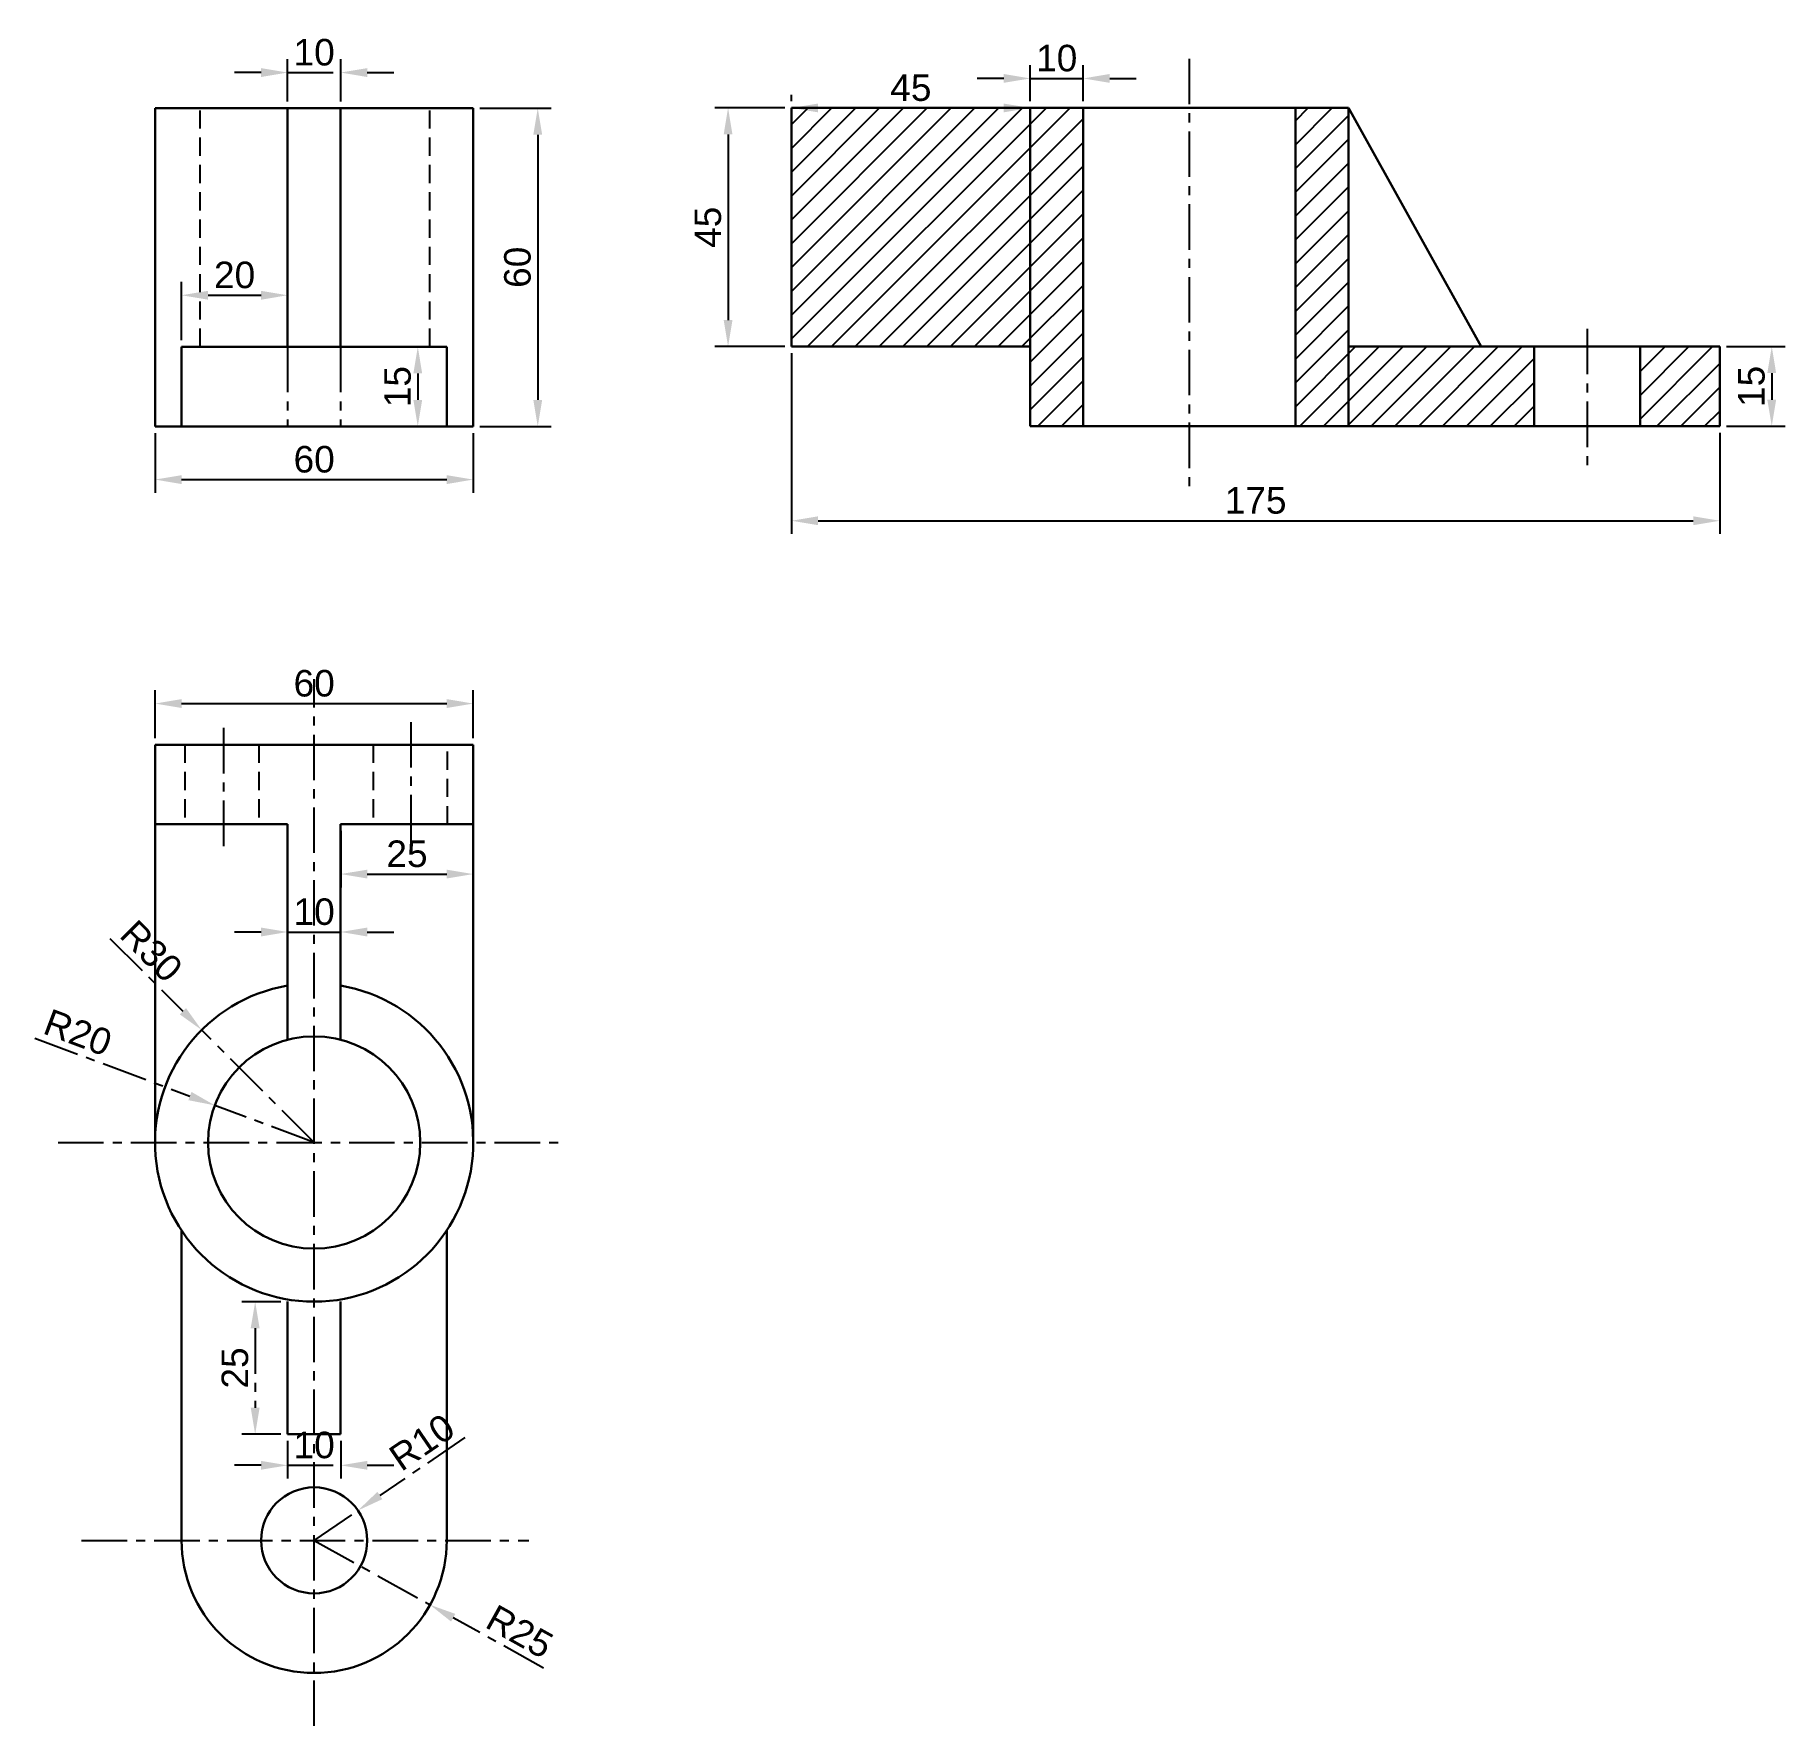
# Model space of a CAD drawing. Header units: millimetres. Extents: x 3539 to 3869, y 1907 to 2226.
import ezdxf

# ---------------------------------------------------------------- set-up
doc = ezdxf.new("R2010")
doc.units = ezdxf.units.MM
doc.header["$LTSCALE"] = 0.3
doc.linetypes.add('CENTER', pattern=[50.8, 31.75, -6.35, 6.35, -6.35])
doc.linetypes.add('DASHED', pattern=[19.05, 12.7, -6.35])
doc.styles.get("Standard").update_dxf_attribs({"font": 'arial.ttf'})
doc.dimstyles.new('ISO-25', dxfattribs={"dimscale": 2, "dimtxt": 2.5, "dimasz": 2.5, "dimexe": 1.25, "dimexo": 0.625, "dimtad": 1, "dimtxsty": 'Standard', "dimcen": 2.5, "dimadec": 0, "dimazin": 0, "dimtfac": 1, "dimtmove": 0, "dimatfit": 3, "dimfxl": 1, "dimarcsym": 0})

# ---------------------------------------------------------------- blocks, each defined once
blk = doc.blocks.new('*D2')
at = {"color": 0, "linetype": 'CENTER', "lineweight": -2, "ltscale": 0.9, "transparency": 16777216}
for p, q in [((3587.12, 2213.71), (3587.12, 2221.67)), ((3597.12, 2213.71), (3597.12, 2221.67)), ((3582.12, 2219.17), (3577.12, 2219.17)), ((3587.12, 2219.17), (3597.12, 2219.17)), ((3602.12, 2219.17), (3607.12, 2219.17))]:
    blk.add_line(p, q, dxfattribs=at)
at = {"color": 0, "linetype": 'CENTER', "ltscale": 0.9, "transparency": 16777216}
for points in [[(3582.12, 2220), (3582.12, 2218.33), (3587.12, 2219.17)], [(3602.12, 2220), (3602.12, 2218.33), (3597.12, 2219.17)]]:
    blk.add_solid(points, dxfattribs=at)
at = {"layer": 'Defpoints', "color": 0, "linetype": 'CENTER', "ltscale": 0.9, "transparency": 16777216}
for p in [(3597.12, 2219.17), (3587.12, 2212.46), (3597.12, 2212.46)]:
    blk.add_point(p, dxfattribs=at)
at = {"color": 0, "linetype": 'CENTER', "ltscale": 0.9, "transparency": 16777216, "insert": (3592.12, 2222.97), "char_height": 5, "attachment_point": 5}
blk.add_mtext('10', dxfattribs=at)
blk = doc.blocks.new('*D3')
at = {"color": 0, "lineweight": -2, "ltscale": 0.9, "transparency": 16777216}
for p, q in [((3623.37, 2212.46), (3636.78, 2212.46)), ((3634.28, 2207.46), (3634.28, 2157.46)), ((3623.37, 2152.46), (3636.78, 2152.46))]:
    blk.add_line(p, q, dxfattribs=at)
at = {"color": 0, "ltscale": 0.9, "transparency": 16777216}
for points in [[(3633.44, 2207.46), (3635.11, 2207.46), (3634.28, 2212.46)], [(3633.44, 2157.46), (3635.11, 2157.46), (3634.28, 2152.46)]]:
    blk.add_solid(points, dxfattribs=at)
at = {"layer": 'Defpoints', "color": 0, "ltscale": 0.9, "transparency": 16777216}
for p in [(3622.12, 2212.46), (3622.12, 2152.46), (3634.28, 2152.46)]:
    blk.add_point(p, dxfattribs=at)
at = {"color": 0, "ltscale": 0.9, "transparency": 16777216, "insert": (3630.47, 2182.46), "char_height": 5, "attachment_point": 5, "rotation": 90}
blk.add_mtext('60', dxfattribs=at)
blk = doc.blocks.new('*D4')
at = {"color": 0, "lineweight": -2, "ltscale": 0.9, "transparency": 16777216}
for p, q in [((3562.12, 2151.21), (3562.12, 2139.94)), ((3622.12, 2151.21), (3622.12, 2139.94)), ((3567.12, 2142.44), (3617.12, 2142.44))]:
    blk.add_line(p, q, dxfattribs=at)
at = {"color": 0, "ltscale": 0.9, "transparency": 16777216}
for points in [[(3567.12, 2143.27), (3567.12, 2141.6), (3562.12, 2142.44)], [(3617.12, 2143.27), (3617.12, 2141.6), (3622.12, 2142.44)]]:
    blk.add_solid(points, dxfattribs=at)
at = {"layer": 'Defpoints', "color": 0, "ltscale": 0.9, "transparency": 16777216}
for p in [(3562.12, 2152.46), (3622.12, 2152.46), (3622.12, 2142.44)]:
    blk.add_point(p, dxfattribs=at)
at = {"color": 0, "ltscale": 0.9, "transparency": 16777216, "insert": (3592.12, 2146.24), "char_height": 5, "attachment_point": 5}
blk.add_mtext('60', dxfattribs=at)
blk = doc.blocks.new('*D5')
at = {"color": 0, "linetype": 'CENTER', "lineweight": -2, "ltscale": 0.9, "transparency": 16777216}
for p, q in [((3539.49, 2037.15), (3568.7, 2026.22)), ((3592.12, 2017.46), (3573.39, 2024.47))]:
    blk.add_line(p, q, dxfattribs=at)
at = {"color": 0, "linetype": 'CENTER', "ltscale": 0.9, "transparency": 16777216}
blk.add_solid([(3569, 2027), (3568.41, 2025.44), (3573.39, 2024.47)], dxfattribs=at)
at = {"layer": 'Defpoints', "color": 0, "linetype": 'CENTER', "ltscale": 0.9, "transparency": 16777216}
for p in [(3573.39, 2024.47), (3592.12, 2017.46)]:
    blk.add_point(p, dxfattribs=at)
at = {"color": 0, "linetype": 'CENTER', "ltscale": 0.9, "transparency": 16777216, "insert": (3547.58, 2038.18), "char_height": 5, "attachment_point": 5, "rotation": 339.4948}
blk.add_mtext('R20', dxfattribs=at)
blk = doc.blocks.new('*D6')
at = {"color": 0, "linetype": 'CENTER', "lineweight": -2, "ltscale": 0.9, "transparency": 16777216}
for p, q in [((3553.63, 2055.95), (3567.37, 2042.21)), ((3592.12, 2017.46), (3570.91, 2038.68))]:
    blk.add_line(p, q, dxfattribs=at)
at = {"color": 0, "linetype": 'CENTER', "ltscale": 0.9, "transparency": 16777216}
blk.add_solid([(3567.96, 2042.8), (3566.78, 2041.62), (3570.91, 2038.68)], dxfattribs=at)
at = {"layer": 'Defpoints', "color": 0, "linetype": 'CENTER', "ltscale": 0.9, "transparency": 16777216}
for p in [(3570.91, 2038.68), (3592.12, 2017.46)]:
    blk.add_point(p, dxfattribs=at)
at = {"color": 0, "linetype": 'CENTER', "ltscale": 0.9, "transparency": 16777216, "insert": (3561.42, 2053.54), "char_height": 5, "attachment_point": 5, "rotation": 315}
blk.add_mtext('R30', dxfattribs=at)
blk = doc.blocks.new('*D7')
at = {"color": 0, "linetype": 'CENTER', "lineweight": -2, "ltscale": 0.9, "transparency": 16777216}
for p, q in [((3592.12, 1942.46), (3613.97, 1930.31)), ((3635.36, 1918.4), (3618.33, 1927.88))]:
    blk.add_line(p, q, dxfattribs=at)
at = {"color": 0, "linetype": 'CENTER', "ltscale": 0.9, "transparency": 16777216}
blk.add_solid([(3618.74, 1928.6), (3617.93, 1927.15), (3613.97, 1930.31)], dxfattribs=at)
at = {"layer": 'Defpoints', "color": 0, "linetype": 'CENTER', "ltscale": 0.9, "transparency": 16777216}
for p in [(3592.12, 1942.46), (3613.97, 1930.31)]:
    blk.add_point(p, dxfattribs=at)
at = {"color": 0, "linetype": 'CENTER', "ltscale": 0.9, "transparency": 16777216, "insert": (3630.88, 1925.25), "char_height": 5, "attachment_point": 5, "rotation": 330.9071}
blk.add_mtext('R25', dxfattribs=at)
blk = doc.blocks.new('*D8')
at = {"color": 0, "linetype": 'CENTER', "lineweight": -2, "ltscale": 0.9, "transparency": 16777216}
for p, q in [((3620.55, 1961.88), (3604.51, 1950.92)), ((3592.12, 1942.46), (3600.38, 1948.1))]:
    blk.add_line(p, q, dxfattribs=at)
at = {"color": 0, "linetype": 'CENTER', "ltscale": 0.9, "transparency": 16777216}
blk.add_solid([(3604.04, 1951.61), (3604.98, 1950.23), (3600.38, 1948.1)], dxfattribs=at)
at = {"layer": 'Defpoints', "color": 0, "linetype": 'CENTER', "ltscale": 0.9, "transparency": 16777216}
for p in [(3600.38, 1948.1), (3592.12, 1942.46)]:
    blk.add_point(p, dxfattribs=at)
at = {"color": 0, "linetype": 'CENTER', "ltscale": 0.9, "transparency": 16777216, "insert": (3612.45, 1960.95), "char_height": 5, "attachment_point": 5, "rotation": 34.328}
blk.add_mtext('R10', dxfattribs=at)
blk = doc.blocks.new('*D9')
at = {"color": 0, "linetype": 'CENTER', "lineweight": -2, "ltscale": 0.9, "transparency": 16777216}
for p, q in [((3585.87, 1987.46), (3578.5, 1987.46)), ((3581, 1982.46), (3581, 1967.46)), ((3585.87, 1962.46), (3578.5, 1962.46))]:
    blk.add_line(p, q, dxfattribs=at)
at = {"color": 0, "linetype": 'CENTER', "ltscale": 0.9, "transparency": 16777216}
for points in [[(3580.16, 1982.46), (3581.83, 1982.46), (3581, 1987.46)], [(3580.16, 1967.46), (3581.83, 1967.46), (3581, 1962.46)]]:
    blk.add_solid(points, dxfattribs=at)
at = {"layer": 'Defpoints', "color": 0, "linetype": 'CENTER', "ltscale": 0.9, "transparency": 16777216}
for p in [(3587.12, 1987.46), (3581, 1962.46), (3587.12, 1962.46)]:
    blk.add_point(p, dxfattribs=at)
at = {"color": 0, "linetype": 'CENTER', "ltscale": 0.9, "transparency": 16777216, "insert": (3577.2, 1974.96), "char_height": 5, "attachment_point": 5, "rotation": 90}
blk.add_mtext('25', dxfattribs=at)
blk = doc.blocks.new('*D10')
at = {"color": 0, "linetype": 'CENTER', "lineweight": -2, "ltscale": 0.9, "transparency": 16777216}
for p, q in [((3587.12, 1961.21), (3587.12, 1954.11)), ((3597.12, 1961.21), (3597.12, 1954.11)), ((3582.12, 1956.61), (3577.12, 1956.61)), ((3587.12, 1956.61), (3597.12, 1956.61)), ((3602.12, 1956.61), (3607.12, 1956.61))]:
    blk.add_line(p, q, dxfattribs=at)
at = {"color": 0, "linetype": 'CENTER', "ltscale": 0.9, "transparency": 16777216}
for points in [[(3582.12, 1957.44), (3582.12, 1955.78), (3587.12, 1956.61)], [(3602.12, 1957.44), (3602.12, 1955.78), (3597.12, 1956.61)]]:
    blk.add_solid(points, dxfattribs=at)
at = {"layer": 'Defpoints', "color": 0, "linetype": 'CENTER', "ltscale": 0.9, "transparency": 16777216}
for p in [(3587.12, 1962.46), (3597.12, 1962.46), (3597.12, 1956.61)]:
    blk.add_point(p, dxfattribs=at)
at = {"color": 0, "linetype": 'CENTER', "ltscale": 0.9, "transparency": 16777216, "insert": (3592.12, 1960.41), "char_height": 5, "attachment_point": 5}
blk.add_mtext('10', dxfattribs=at)
blk = doc.blocks.new('*D11')
at = {"color": 0, "lineweight": -2, "ltscale": 0.9, "transparency": 16777216}
for p, q in [((3587.12, 2058.4), (3587.12, 2059.65)), ((3597.12, 2058.4), (3597.12, 2059.65)), ((3582.12, 2057.15), (3577.12, 2057.15)), ((3587.12, 2057.15), (3597.12, 2057.15)), ((3602.12, 2057.15), (3607.12, 2057.15))]:
    blk.add_line(p, q, dxfattribs=at)
at = {"color": 0, "ltscale": 0.9, "transparency": 16777216}
for points in [[(3582.12, 2057.98), (3582.12, 2056.31), (3587.12, 2057.15)], [(3602.12, 2057.98), (3602.12, 2056.31), (3597.12, 2057.15)]]:
    blk.add_solid(points, dxfattribs=at)
at = {"layer": 'Defpoints', "color": 0, "ltscale": 0.9, "transparency": 16777216}
for p in [(3587.12, 2057.15), (3597.12, 2057.15), (3597.12, 2057.15)]:
    blk.add_point(p, dxfattribs=at)
at = {"color": 0, "ltscale": 0.9, "transparency": 16777216, "insert": (3592.12, 2060.95), "char_height": 5, "attachment_point": 5}
blk.add_mtext('10', dxfattribs=at)
blk = doc.blocks.new('*D12')
at = {"color": 0, "lineweight": -2, "ltscale": 0.9, "transparency": 16777216}
for p, q in [((3562.12, 2093.71), (3562.12, 2102.71)), ((3622.12, 2093.71), (3622.12, 2102.71)), ((3567.12, 2100.21), (3617.12, 2100.21))]:
    blk.add_line(p, q, dxfattribs=at)
at = {"color": 0, "ltscale": 0.9, "transparency": 16777216}
for points in [[(3567.12, 2101.05), (3567.12, 2099.38), (3562.12, 2100.21)], [(3617.12, 2101.05), (3617.12, 2099.38), (3622.12, 2100.21)]]:
    blk.add_solid(points, dxfattribs=at)
at = {"layer": 'Defpoints', "color": 0, "ltscale": 0.9, "transparency": 16777216}
for p in [(3622.12, 2100.21), (3562.12, 2092.46), (3622.12, 2092.46)]:
    blk.add_point(p, dxfattribs=at)
at = {"color": 0, "ltscale": 0.9, "transparency": 16777216, "insert": (3592.12, 2104.01), "char_height": 5, "attachment_point": 5}
blk.add_mtext('60', dxfattribs=at)
blk = doc.blocks.new('*D13')
at = {"color": 0, "lineweight": -2, "ltscale": 0.9, "transparency": 16777216}
for p, q in [((3597.12, 2076.21), (3597.12, 2065.57)), ((3622.12, 2076.21), (3622.12, 2065.57)), ((3602.12, 2068.07), (3617.12, 2068.07))]:
    blk.add_line(p, q, dxfattribs=at)
at = {"color": 0, "ltscale": 0.9, "transparency": 16777216}
for points in [[(3602.12, 2068.9), (3602.12, 2067.24), (3597.12, 2068.07)], [(3617.12, 2068.9), (3617.12, 2067.24), (3622.12, 2068.07)]]:
    blk.add_solid(points, dxfattribs=at)
at = {"layer": 'Defpoints', "color": 0, "ltscale": 0.9, "transparency": 16777216}
for p in [(3597.12, 2077.46), (3622.12, 2077.46), (3622.12, 2068.07)]:
    blk.add_point(p, dxfattribs=at)
at = {"color": 0, "ltscale": 0.9, "transparency": 16777216, "insert": (3609.62, 2071.87), "char_height": 5, "attachment_point": 5}
blk.add_mtext('25', dxfattribs=at)
blk = doc.blocks.new('*D14')
at = {"color": 0, "lineweight": -2, "ltscale": 0.9, "transparency": 16777216}
for p, q in [((3567.12, 2168.71), (3567.12, 2179.69)), ((3587.12, 2168.71), (3587.12, 2179.69)), ((3572.12, 2177.19), (3582.12, 2177.19))]:
    blk.add_line(p, q, dxfattribs=at)
at = {"color": 0, "ltscale": 0.9, "transparency": 16777216}
for points in [[(3572.12, 2178.02), (3572.12, 2176.35), (3567.12, 2177.19)], [(3582.12, 2178.02), (3582.12, 2176.35), (3587.12, 2177.19)]]:
    blk.add_solid(points, dxfattribs=at)
at = {"layer": 'Defpoints', "color": 0, "ltscale": 0.9, "transparency": 16777216}
for p in [(3587.12, 2177.19), (3567.12, 2167.46), (3587.12, 2167.46)]:
    blk.add_point(p, dxfattribs=at)
at = {"color": 0, "ltscale": 0.9, "transparency": 16777216, "insert": (3577.12, 2180.99), "char_height": 5, "attachment_point": 5}
blk.add_mtext('20', dxfattribs=at)
blk = doc.blocks.new('*D15')
at = {"color": 0, "lineweight": -2, "ltscale": 0.9, "transparency": 16777216}
for p, q in [((3615.87, 2167.46), (3609.16, 2167.46)), ((3611.66, 2162.46), (3611.66, 2157.46)), ((3615.87, 2152.46), (3609.16, 2152.46))]:
    blk.add_line(p, q, dxfattribs=at)
at = {"color": 0, "ltscale": 0.9, "transparency": 16777216}
for points in [[(3610.83, 2162.46), (3612.49, 2162.46), (3611.66, 2167.46)], [(3610.83, 2157.46), (3612.49, 2157.46), (3611.66, 2152.46)]]:
    blk.add_solid(points, dxfattribs=at)
at = {"layer": 'Defpoints', "color": 0, "ltscale": 0.9, "transparency": 16777216}
for p in [(3617.12, 2167.46), (3611.66, 2152.46), (3617.12, 2152.46)]:
    blk.add_point(p, dxfattribs=at)
at = {"color": 0, "ltscale": 0.9, "transparency": 16777216, "insert": (3607.86, 2159.96), "char_height": 5, "attachment_point": 5, "rotation": 90}
blk.add_mtext('15', dxfattribs=at)
blk = doc.blocks.new('*D16')
at = {"color": 0, "lineweight": -2, "ltscale": 0.9, "transparency": 16777216}
for p, q in [((3680.87, 2212.5), (3667.66, 2212.5)), ((3670.16, 2207.5), (3670.16, 2172.5)), ((3680.87, 2167.5), (3667.66, 2167.5))]:
    blk.add_line(p, q, dxfattribs=at)
at = {"color": 0, "ltscale": 0.9, "transparency": 16777216}
for points in [[(3669.33, 2207.5), (3670.99, 2207.5), (3670.16, 2212.5)], [(3669.33, 2172.5), (3670.99, 2172.5), (3670.16, 2167.5)]]:
    blk.add_solid(points, dxfattribs=at)
at = {"layer": 'Defpoints', "color": 0, "ltscale": 0.9, "transparency": 16777216}
for p in [(3682.12, 2212.5), (3670.16, 2167.5), (3682.12, 2167.5)]:
    blk.add_point(p, dxfattribs=at)
at = {"color": 0, "ltscale": 0.9, "transparency": 16777216, "insert": (3666.37, 2190), "char_height": 5, "attachment_point": 5, "rotation": 90}
blk.add_mtext('45', dxfattribs=at)
blk = doc.blocks.new('*D17')
at = {"color": 0, "lineweight": -2, "ltscale": 0.9, "transparency": 16777216}
for p, q in [((3682.12, 2213.75), (3682.12, 2215)), ((3727.12, 2213.75), (3727.12, 2215)), ((3687.12, 2212.5), (3722.12, 2212.5))]:
    blk.add_line(p, q, dxfattribs=at)
at = {"color": 0, "ltscale": 0.9, "transparency": 16777216}
for points in [[(3687.12, 2213.33), (3687.12, 2211.67), (3682.12, 2212.5)], [(3722.12, 2213.33), (3722.12, 2211.67), (3727.12, 2212.5)]]:
    blk.add_solid(points, dxfattribs=at)
at = {"layer": 'Defpoints', "color": 0, "ltscale": 0.9, "transparency": 16777216}
for p in [(3682.12, 2212.5), (3727.12, 2212.5), (3727.12, 2212.5)]:
    blk.add_point(p, dxfattribs=at)
at = {"color": 0, "ltscale": 0.9, "transparency": 16777216, "insert": (3704.62, 2216.29), "char_height": 5, "attachment_point": 5}
blk.add_mtext('45', dxfattribs=at)
blk = doc.blocks.new('*D18')
at = {"color": 0, "lineweight": -2, "ltscale": 0.9, "transparency": 16777216}
for p, q in [((3727.12, 2213.75), (3727.12, 2220.56)), ((3737.12, 2213.75), (3737.12, 2220.56)), ((3722.12, 2218.06), (3717.12, 2218.06)), ((3727.12, 2218.06), (3737.12, 2218.06)), ((3742.12, 2218.06), (3747.12, 2218.06))]:
    blk.add_line(p, q, dxfattribs=at)
at = {"color": 0, "ltscale": 0.9, "transparency": 16777216}
for points in [[(3722.12, 2218.9), (3722.12, 2217.23), (3727.12, 2218.06)], [(3742.12, 2218.9), (3742.12, 2217.23), (3737.12, 2218.06)]]:
    blk.add_solid(points, dxfattribs=at)
at = {"layer": 'Defpoints', "color": 0, "ltscale": 0.9, "transparency": 16777216}
for p in [(3737.12, 2218.06), (3727.12, 2212.5), (3737.12, 2212.5)]:
    blk.add_point(p, dxfattribs=at)
at = {"color": 0, "ltscale": 0.9, "transparency": 16777216, "insert": (3732.12, 2221.87), "char_height": 5, "attachment_point": 5}
blk.add_mtext('10', dxfattribs=at)
blk = doc.blocks.new('*D19')
at = {"color": 0, "lineweight": -2, "ltscale": 0.9, "transparency": 16777216}
for p, q in [((3858.37, 2167.5), (3869.43, 2167.5)), ((3866.93, 2162.5), (3866.93, 2157.5)), ((3858.37, 2152.5), (3869.43, 2152.5))]:
    blk.add_line(p, q, dxfattribs=at)
at = {"color": 0, "ltscale": 0.9, "transparency": 16777216}
for points in [[(3866.09, 2162.5), (3867.76, 2162.5), (3866.93, 2167.5)], [(3866.09, 2157.5), (3867.76, 2157.5), (3866.93, 2152.5)]]:
    blk.add_solid(points, dxfattribs=at)
at = {"layer": 'Defpoints', "color": 0, "ltscale": 0.9, "transparency": 16777216}
for p in [(3857.12, 2167.5), (3857.12, 2152.5), (3866.93, 2152.5)]:
    blk.add_point(p, dxfattribs=at)
at = {"color": 0, "ltscale": 0.9, "transparency": 16777216, "insert": (3863.12, 2160), "char_height": 5, "attachment_point": 5, "rotation": 90}
blk.add_mtext('15', dxfattribs=at)
blk = doc.blocks.new('*D20')
at = {"color": 0, "lineweight": -2, "ltscale": 0.9, "transparency": 16777216}
for p, q in [((3682.12, 2166.25), (3682.12, 2132.18)), ((3857.12, 2151.25), (3857.12, 2132.18)), ((3687.12, 2134.68), (3852.12, 2134.68))]:
    blk.add_line(p, q, dxfattribs=at)
at = {"color": 0, "ltscale": 0.9, "transparency": 16777216}
for points in [[(3687.12, 2135.51), (3687.12, 2133.84), (3682.12, 2134.68)], [(3852.12, 2135.51), (3852.12, 2133.84), (3857.12, 2134.68)]]:
    blk.add_solid(points, dxfattribs=at)
at = {"layer": 'Defpoints', "color": 0, "ltscale": 0.9, "transparency": 16777216}
for p in [(3682.12, 2167.5), (3857.12, 2152.5), (3857.12, 2134.68)]:
    blk.add_point(p, dxfattribs=at)
at = {"color": 0, "ltscale": 0.9, "transparency": 16777216, "insert": (3769.62, 2138.48), "char_height": 5, "attachment_point": 5}
blk.add_mtext('175', dxfattribs=at)

msp = doc.modelspace()

# ---------------------------------------------------------------- hatches: boundary and pattern name
at = {"ltscale": 0.9}
h = msp.add_hatch(dxfattribs=at)
h.set_pattern_fill('ANSI31', color=256)
h.paths.add_polyline_path([(3727.119, 2212.499), (3697.119, 2212.499), (3682.119, 2212.499), (3682.119, 2167.499), (3727.119, 2167.499)])
h.paths.add_polyline_path([(3737.119, 2212.499), (3727.119, 2212.499), (3727.119, 2167.499), (3727.119, 2152.499), (3737.119, 2152.499)])
h.paths.add_polyline_path([(3787.119, 2212.499), (3777.119, 2212.499), (3777.119, 2152.499), (3787.119, 2152.499), (3787.119, 2167.499)])
h.paths.add_polyline_path([(3822.119, 2167.499), (3787.119, 2167.499), (3787.119, 2152.499), (3822.119, 2152.499)])
h.paths.add_polyline_path([(3857.119, 2167.499), (3842.119, 2167.499), (3842.119, 2152.499), (3857.119, 2152.499)])

# ---------------------------------------------------------------- linework, layer by layer
at = {"linetype": 'CENTER', "ltscale": 0.9}
for p, q in [((3757.119, 2221.77), (3757.119, 2139.907)), ((3832.119, 2170.868), (3832.119, 2143.642)), ((3587.119, 2167.463), (3587.119, 2152.463)), ((3597.119, 2167.463), (3597.119, 2152.463)), ((3592.119, 1907.468), (3592.119, 2104.805)), ((3575.009, 2095.628), (3575.009, 2072.488)), ((3610.372, 2096.722), (3610.372, 2073.739)), ((3543.855, 2017.463), (3638.989, 2017.463)), ((3548.27, 1942.463), (3632.566, 1942.463))]:
    msp.add_line(p, q, dxfattribs=at)
at = {"lineweight": 30, "ltscale": 0.9}
for p, q in [((3562.119, 2152.463), (3562.119, 2212.463)), ((3562.119, 2212.463), (3622.119, 2212.463)), ((3587.119, 2212.463), (3587.119, 2167.463)), ((3597.119, 2212.463), (3597.119, 2167.463)), ((3622.119, 2212.463), (3622.119, 2152.463)), ((3727.119, 2212.499), (3787.119, 2212.499)), ((3737.119, 2212.499), (3737.119, 2152.499)), ((3777.119, 2212.499), (3777.119, 2152.499)), ((3787.119, 2212.499), (3787.119, 2167.499)), ((3812.119, 2167.499), (3787.119, 2212.499)), ((3617.119, 2167.463), (3567.119, 2167.463)), ((3567.119, 2152.463), (3567.119, 2167.463)), ((3617.119, 2152.463), (3617.119, 2167.463)), ((3727.119, 2167.499), (3727.119, 2152.499)), ((3787.119, 2167.499), (3812.119, 2167.499)), ((3787.119, 2167.499), (3787.119, 2152.499)), ((3832.119, 2167.499), (3787.119, 2167.499)), ((3822.119, 2152.499), (3822.119, 2167.499)), ((3832.119, 2167.499), (3857.119, 2167.499)), ((3842.119, 2152.499), (3842.119, 2167.499)), ((3857.119, 2167.499), (3857.119, 2152.499)), ((3622.119, 2152.463), (3562.119, 2152.463)), ((3757.119, 2152.499), (3727.119, 2152.499)), ((3757.119, 2152.499), (3832.119, 2152.499)), ((3857.119, 2152.499), (3832.119, 2152.499)), ((3622.119, 2092.463), (3562.119, 2092.463)), ((3562.119, 2092.463), (3562.119, 2077.463)), ((3622.119, 2077.463), (3622.119, 2092.463)), ((3562.119, 2077.463), (3587.119, 2077.463)), ((3562.119, 2077.463), (3562.119, 2017.463)), ((3587.119, 2077.463), (3587.119, 2036.828)), ((3597.119, 2077.463), (3597.119, 2036.828)), ((3597.119, 2077.463), (3622.119, 2077.463)), ((3622.119, 2077.463), (3622.119, 2017.463)), ((3567.119, 1942.463), (3567.119, 2000.88)), ((3617.119, 1942.463), (3617.119, 2000.88)), ((3587.119, 1987.463), (3587.119, 1962.463)), ((3597.119, 1987.463), (3597.119, 1962.463)), ((3587.119, 1962.463), (3597.119, 1962.463))]:
    msp.add_line(p, q, dxfattribs=at)
at = {"linetype": 'DASHED', "ltscale": 0.9}
for p, q in [((3570.6, 2167.463), (3570.6, 2212.463)), ((3613.917, 2167.463), (3613.917, 2212.463)), ((3567.716, 2092.463), (3567.716, 2077.463)), ((3581.677, 2092.463), (3581.677, 2077.463)), ((3603.217, 2092.463), (3603.217, 2077.463)), ((3617.256, 2077.463), (3617.256, 2092.463))]:
    msp.add_line(p, q, dxfattribs=at)
at = {"lineweight": 30}
for p, q in [((3682.119, 2212.499), (3682.119, 2167.499)), ((3682.119, 2212.499), (3697.119, 2212.499)), ((3697.119, 2212.499), (3727.119, 2212.499)), ((3727.119, 2167.499), (3727.119, 2212.499)), ((3682.119, 2167.499), (3727.119, 2167.499)), ((3757.119, 2152.499), (3787.119, 2152.499))]:
    msp.add_line(p, q, dxfattribs=at)
at = {"lineweight": 30, "ltscale": 0.9}
for centre, radius in [((3592.119, 2017.463), 20), ((3592.119, 1942.463), 10)]:
    msp.add_circle(centre, radius, dxfattribs=at)
for centre, radius, start, end in [((3592.119, 2017.463), 30, 99.59407, 80.40593), ((3592.119, 1942.463), 25, 180, 0)]:
    msp.add_arc(centre, radius, start, end, dxfattribs=at)

# ---------------------------------------------------------------- dimensions: what is measured, and where the dimension line sits
at = {"linetype": 'CENTER', "ltscale": 0.9}
for base, p1, p2, picture, middle in [((3597.119, 2219.166), (3587.119, 2212.463), (3597.119, 2212.463), '*D2', (3592.119, 2222.969)), ((3597.119, 1956.612), (3587.119, 1962.463), (3597.119, 1962.463), '*D10', (3592.119, 1960.414))]:
    dim = msp.add_linear_dim(base=base, p1=p1, p2=p2, dimstyle='ISO-25', dxfattribs=at)
    dim.commit()
    dim.dimension.update_dxf_attribs({"geometry": picture, "text_midpoint": middle})
at = {"ltscale": 0.9}
for base, p1, p2, picture, middle in [((3737.119, 2218.064), (3727.119, 2212.499), (3737.119, 2212.499), '*D18', (3732.119, 2221.867)), ((3727.119, 2212.499), (3682.119, 2212.499), (3727.119, 2212.499), '*D17', (3704.619, 2216.291)), ((3587.119, 2177.188), (3567.119, 2167.463), (3587.119, 2167.463), '*D14', (3577.119, 2180.991)), ((3857.119, 2134.677), (3682.119, 2167.499), (3857.119, 2152.499), '*D20', (3769.619, 2138.48)), ((3622.119, 2142.437), (3562.119, 2152.463), (3622.119, 2152.463), '*D4', (3592.119, 2146.24)), ((3622.119, 2100.212), (3562.119, 2092.463), (3622.119, 2092.463), '*D12', (3592.119, 2104.015)), ((3622.119, 2068.07), (3597.119, 2077.463), (3622.119, 2077.463), '*D13', (3609.619, 2071.873)), ((3597.119, 2057.146), (3587.119, 2057.146), (3597.119, 2057.146), '*D11', (3592.119, 2060.949))]:
    dim = msp.add_linear_dim(base=base, p1=p1, p2=p2, dimstyle='ISO-25', dxfattribs=at)
    dim.commit()
    dim.dimension.update_dxf_attribs({"geometry": picture, "text_midpoint": middle})
for base, p1, p2, picture, middle in [((3634.275, 2152.463), (3622.119, 2212.463), (3622.119, 2152.463), '*D3', (3630.473, 2182.463)), ((3670.159, 2167.499), (3682.119, 2212.499), (3682.119, 2167.499), '*D16', (3666.367, 2189.999)), ((3611.661, 2152.463), (3617.119, 2167.463), (3617.119, 2152.463), '*D15', (3607.858, 2159.963)), ((3866.926, 2152.499), (3857.119, 2167.499), (3857.119, 2152.499), '*D19', (3863.123, 2159.999))]:
    dim = msp.add_linear_dim(base=base, p1=p1, p2=p2, angle=90, dimstyle='ISO-25', dxfattribs=at)
    dim.commit()
    dim.dimension.update_dxf_attribs({"geometry": picture, "text_midpoint": middle})
at = {"linetype": 'CENTER', "ltscale": 0.9}
for center, mpoint, picture, middle in [((3592.119, 2017.463), (3570.906, 2038.677), '*D6', (3561.423, 2053.54)), ((3592.119, 1942.463), (3600.377, 1948.103), '*D8', (3612.45, 1960.951)), ((3592.119, 1942.463), (3613.965, 1930.308), '*D7', (3630.881, 1925.247))]:
    dim = msp.add_radius_dim(center=center, mpoint=mpoint, dimstyle='ISO-25', dxfattribs=at)
    dim.commit()
    dim.dimension.update_dxf_attribs({"geometry": picture, "text_midpoint": middle})
dim = msp.add_radius_dim(center=(3592.119, 2017.463), mpoint=(3573.386, 2024.469), dimstyle='ISO-25', dxfattribs=at)
dim.commit()
dim.dimension.update_dxf_attribs({"geometry": '*D5', "text_midpoint": (3546.249, 2034.618), "dimtype": 164})
dim = msp.add_linear_dim(base=(3580.998, 1962.463), p1=(3587.119, 1987.463), p2=(3587.119, 1962.463), angle=90, dimstyle='ISO-25', dxfattribs=at)
dim.commit()
dim.dimension.update_dxf_attribs({"geometry": '*D9', "text_midpoint": (3577.195, 1974.963)})

doc.saveas('drawing.dxf')
